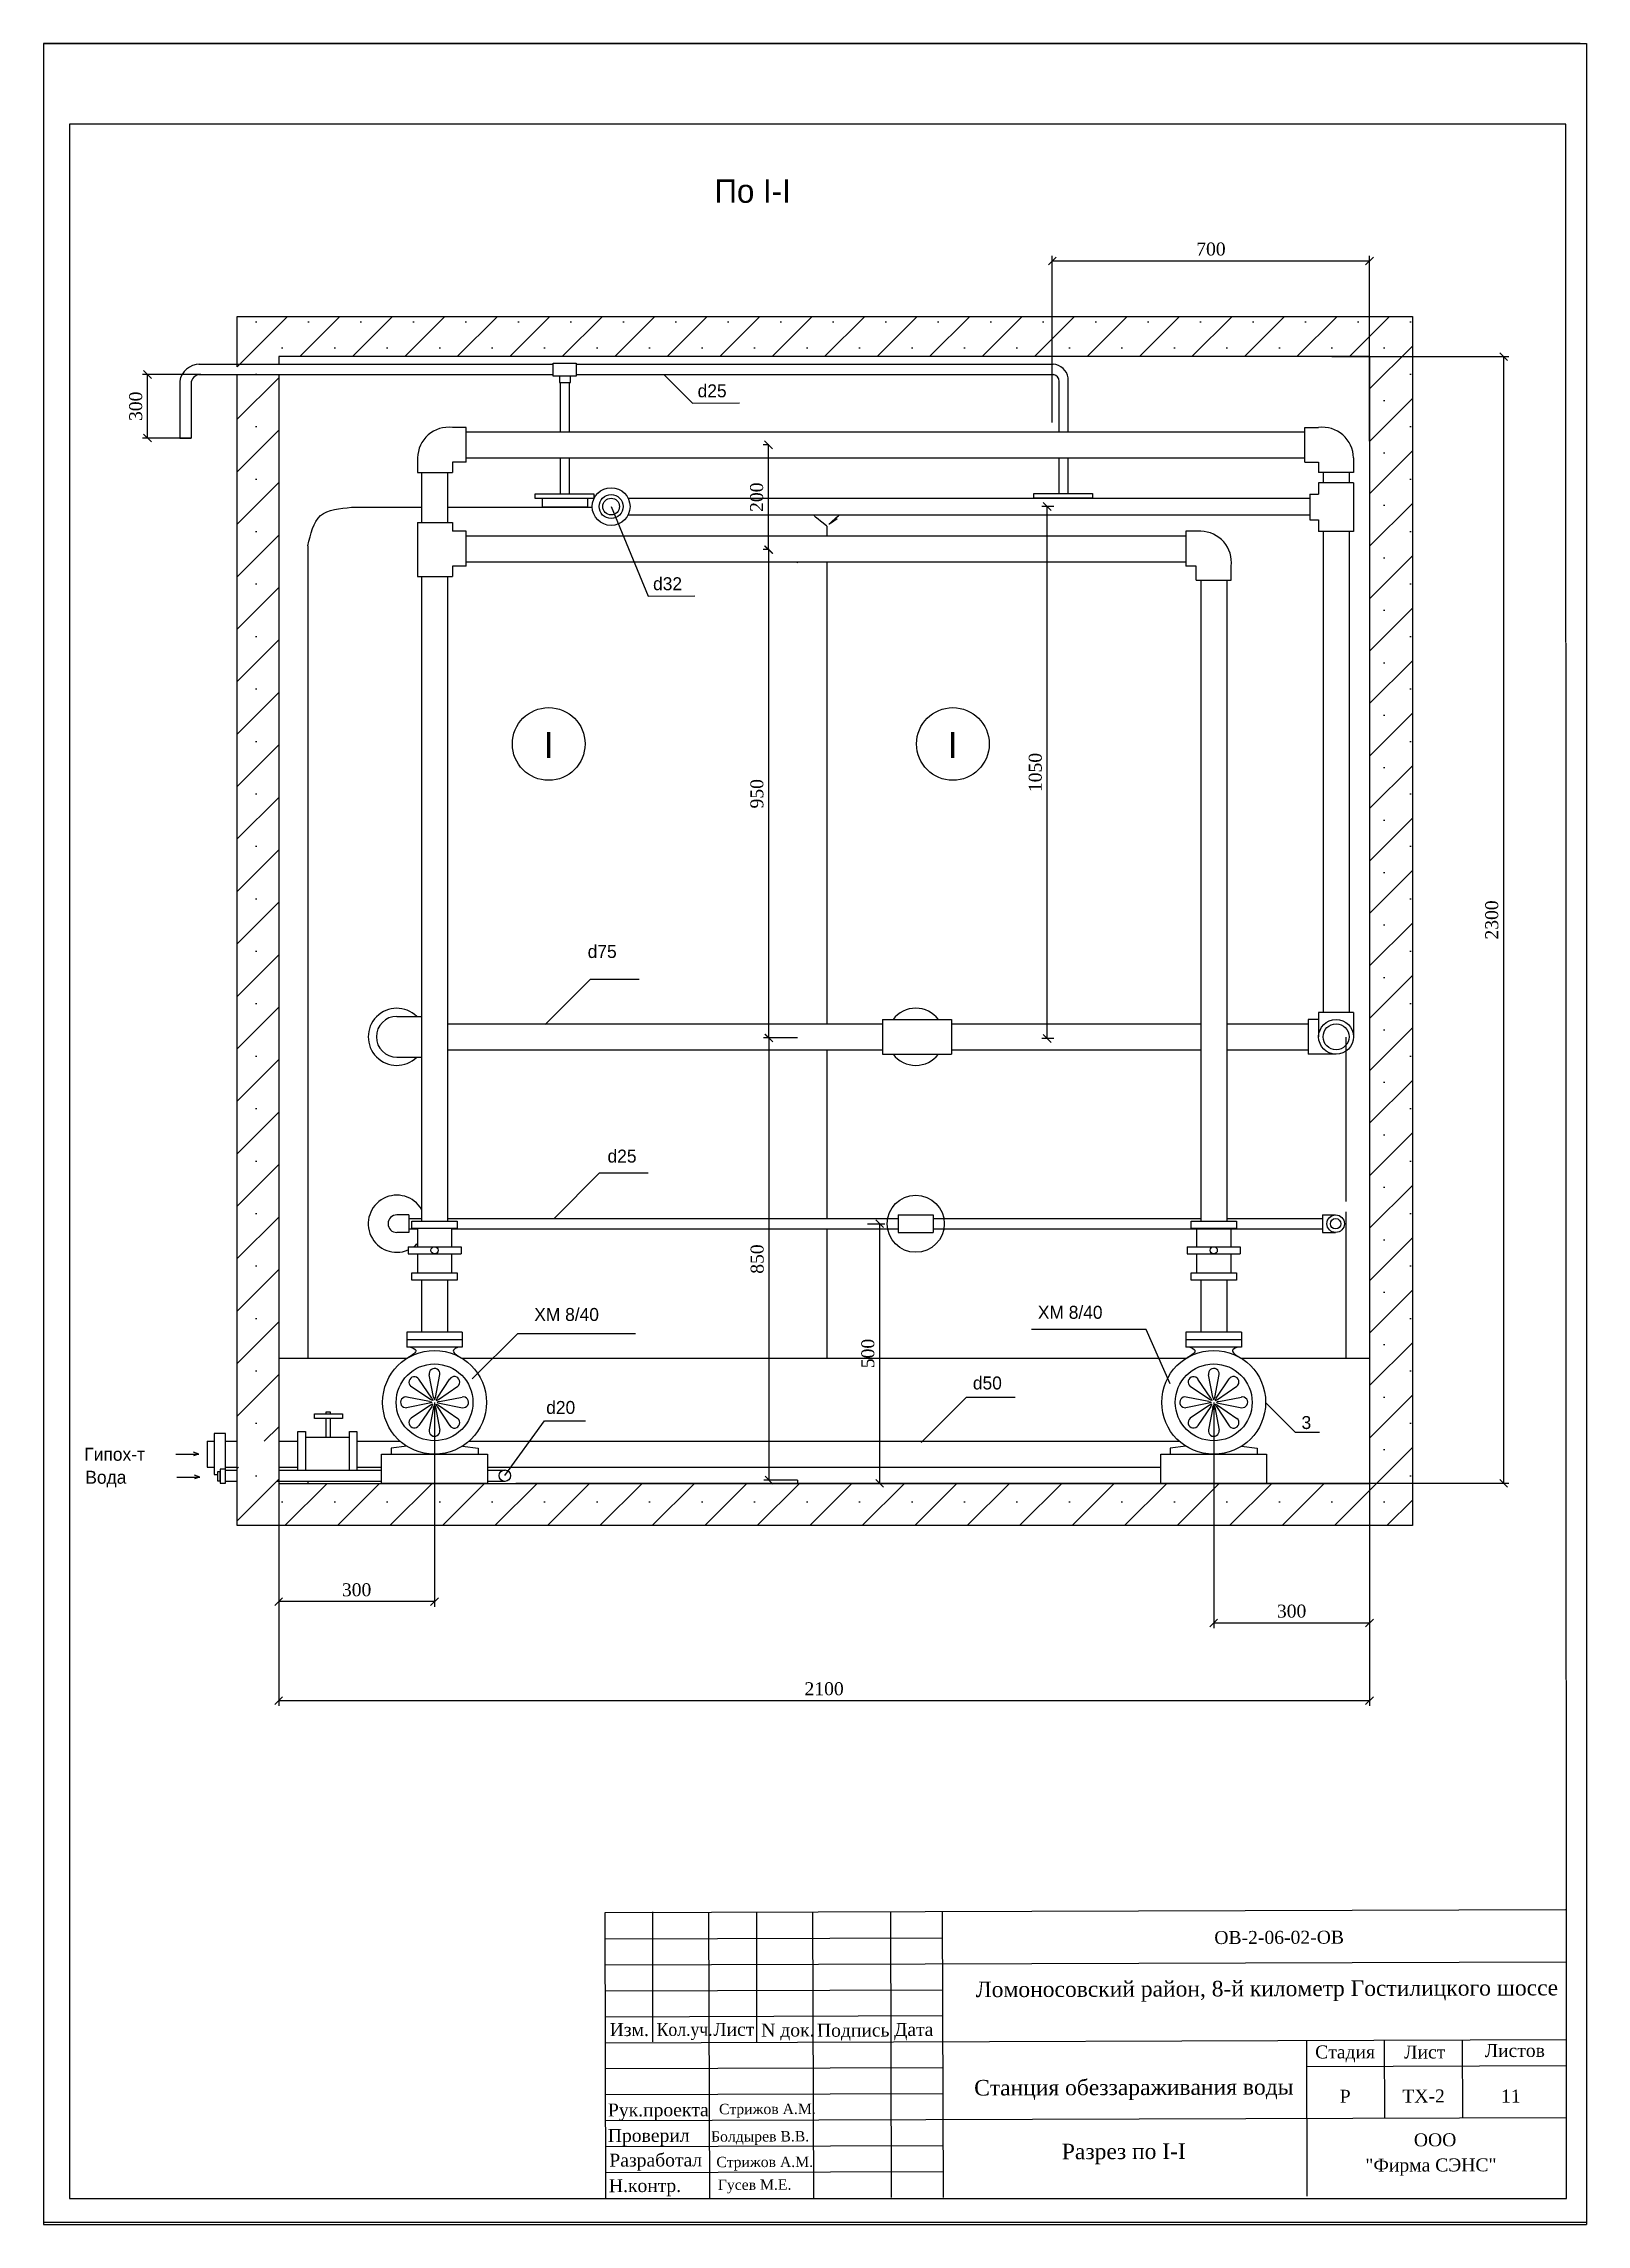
# Model space of a CAD drawing. Header units: millimetres. Extents: x 1511 to 31211, y -86247 to -44247.
import ezdxf

# ---------------------------------------------------------------- set-up
doc = ezdxf.new("R2010")
doc.units = ezdxf.units.MM
doc.layers.add('опорудование', color=7, linetype='Continuous')
doc.styles.add('CН', font='')
doc.styles.add('СН с наклоном', font='', dxfattribs={"oblique": 15})
doc.styles.get('CН').set_extended_font_data('Times New Roman Cyr')
doc.styles.get('СН с наклоном').set_extended_font_data('Times New Roman Cyr')
doc.dimstyles.new('ISO-25', dxfattribs={"dimtxt": 2.5, "dimasz": 2.5, "dimexe": 1.25, "dimexo": 0.625, "dimtad": 1, "dimtxsty": 'Standard', "dimcen": 2.5, "dimadec": 0, "dimazin": 0, "dimtfac": 1, "dimtmove": 0, "dimatfit": 3, "dimfxl": 0, "dimarcsym": 0})
doc.dimstyles.new('СИС', dxfattribs={"dimscale": 0, "dimtxt": 100, "dimasz": 150, "dimexe": 100, "dimexo": 0.625, "dimgap": 100, "dimtad": 1, "dimdsep": 46, "dimtxsty": 'CН', "dimblk": 'OBLIQUE', "dimcen": 2.5, "dimclrd": 3, "dimclre": 3, "dimclrt": 7, "dimadec": 0, "dimazin": 0, "dimtm": 1e-09, "dimtfac": 1, "dimtmove": 0, "dimatfit": 3, "dimldrblk": 'NONE', "dimfxl": 0, "dimtolj": 1, "dimtzin": 0, "dimarcsym": 0})

# ---------------------------------------------------------------- blocks, each defined once
blk = doc.blocks.new('_Oblique')
at = {"color": 0, "lineweight": -2}
blk.add_line((-0.5, -0.5), (0.5, 0.5), dxfattribs=at)
blk = doc.blocks.new('*D3')
at = {"color": 3, "lineweight": -2}
for p, q in [((16026, -63397), (15375, -63397)), ((15475, -71914), (15475, -63397)), ((16026, -71914), (15375, -71914))]:
    blk.add_line(p, q, dxfattribs=at)
at = {"layer": 'Defpoints', "color": 0}
for p in [(15475, -63397), (16026, -63397), (16026, -71914)]:
    blk.add_point(p, dxfattribs=at)
at = {"color": 3, "lineweight": -2, "xscale": 150, "yscale": 150, "zscale": 150}
for p, rotation in [((15475, -63397), 90), ((15475, -71914), 270)]:
    blk.add_blockref('_Oblique', p, dxfattribs=dict(at, rotation=rotation))
at = {"color": 7, "insert": (15248, -67656), "char_height": 250, "attachment_point": 5, "rotation": 90, "style": 'CН'}
blk.add_mtext('\\A1;{\\fTimes New Roman|b0|i0|c204|p18;850}', dxfattribs=at)
blk = doc.blocks.new('_None')
blk = doc.blocks.new('*D4')
at = {"color": 3, "lineweight": -2}
for p, q in [((17369, -66975), (17706, -66975)), ((17606, -71975), (17606, -66975)), ((17369, -71975), (17706, -71975))]:
    blk.add_line(p, q, dxfattribs=at)
at = {"layer": 'Defpoints', "color": 0}
for p in [(17369, -66975), (17606, -66975), (17369, -71975)]:
    blk.add_point(p, dxfattribs=at)
at = {"color": 3, "lineweight": -2, "xscale": 150, "yscale": 150, "zscale": 150}
for p, rotation in [((17606, -66975), 90), ((17606, -71975), 270)]:
    blk.add_blockref('_Oblique', p, dxfattribs=dict(at, rotation=rotation))
at = {"color": 7, "insert": (17379, -69475), "char_height": 250, "attachment_point": 5, "rotation": 90, "style": 'CН'}
blk.add_mtext('\\A1;{\\fTimes New Roman|b0|i0|c204|p18;500}', dxfattribs=at)
blk = doc.blocks.new('*D5')
at = {"color": 3, "lineweight": -2}
for p, q in [((24036, -70416), (24036, -74765)), ((27036, -70416), (27036, -74765)), ((24036, -74665), (27036, -74665))]:
    blk.add_line(p, q, dxfattribs=at)
at = {"layer": 'Defpoints', "color": 0}
for p in [(24036, -70415), (27036, -70415), (27036, -74665)]:
    blk.add_point(p, dxfattribs=at)
at = {"color": 3, "lineweight": -2, "xscale": 150, "yscale": 150, "zscale": 150, "rotation": 180}
blk.add_blockref('_Oblique', (24036, -74665), dxfattribs=at)
at = {"color": 3, "lineweight": -2, "xscale": 150, "yscale": 150, "zscale": 150}
blk.add_blockref('_Oblique', (27036, -74665), dxfattribs=at)
at = {"color": 7, "insert": (25536, -74438), "char_height": 250, "attachment_point": 5, "style": 'CН'}
blk.add_mtext('\\A1;{\\fTimes New Roman|b0|i0|c204|p18;300}', dxfattribs=at)
blk = doc.blocks.new('*D6')
at = {"color": 3, "lineweight": -2}
for p, q in [((6036, -70416), (6036, -74354)), ((9036, -70416), (9036, -74354)), ((9036, -74254), (6036, -74254))]:
    blk.add_line(p, q, dxfattribs=at)
at = {"layer": 'Defpoints', "color": 0}
for p in [(6036, -70415), (9036, -70415), (6036, -74254)]:
    blk.add_point(p, dxfattribs=at)
at = {"color": 3, "lineweight": -2, "xscale": 150, "yscale": 150, "zscale": 150, "rotation": 180}
blk.add_blockref('_Oblique', (6036, -74254), dxfattribs=at)
at = {"color": 3, "lineweight": -2, "xscale": 150, "yscale": 150, "zscale": 150}
blk.add_blockref('_Oblique', (9036, -74254), dxfattribs=at)
at = {"color": 7, "insert": (7536, -74027), "char_height": 250, "attachment_point": 5, "style": 'CН'}
blk.add_mtext('\\A1;{\\fTimes New Roman|b0|i0|c204|p18;300}', dxfattribs=at)
blk = doc.blocks.new('*D7')
at = {"color": 3, "lineweight": -2}
for p, q in [((6036, -71898), (6036, -76260)), ((27036, -71976), (27036, -76260)), ((6036, -76160), (27036, -76160))]:
    blk.add_line(p, q, dxfattribs=at)
at = {"layer": 'Defpoints', "color": 0}
for p in [(6036, -71897), (27036, -71975), (27036, -76160)]:
    blk.add_point(p, dxfattribs=at)
at = {"color": 3, "lineweight": -2, "xscale": 150, "yscale": 150, "zscale": 150, "rotation": 180}
blk.add_blockref('_Oblique', (6036, -76160), dxfattribs=at)
at = {"color": 3, "lineweight": -2, "xscale": 150, "yscale": 150, "zscale": 150}
blk.add_blockref('_Oblique', (27036, -76160), dxfattribs=at)
at = {"color": 7, "insert": (16536, -75933), "char_height": 250, "attachment_point": 5, "style": 'CН'}
blk.add_mtext('\\A1;{\\fTimes New Roman|b0|i0|c204|p18;2100}', dxfattribs=at)
blk = doc.blocks.new('*D8')
at = {"color": 3, "lineweight": -2}
for p, q in [((15475, -53992), (15371, -53992)), ((15471, -63397), (15471, -53992)), ((15475, -63397), (15371, -63397))]:
    blk.add_line(p, q, dxfattribs=at)
at = {"layer": 'Defpoints', "color": 0}
for p in [(15471, -53992), (15475, -53992), (15475, -63397)]:
    blk.add_point(p, dxfattribs=at)
at = {"color": 3, "lineweight": -2, "xscale": 150, "yscale": 150, "zscale": 150}
for p, rotation in [((15471, -53992), 90), ((15471, -63397), 270)]:
    blk.add_blockref('_Oblique', p, dxfattribs=dict(at, rotation=rotation))
at = {"color": 7, "insert": (15243, -58695), "char_height": 250, "attachment_point": 5, "rotation": 90, "style": 'CН'}
blk.add_mtext('\\A1;{\\fTimes New Roman|b0|i0|c204|p18;950}', dxfattribs=at)
blk = doc.blocks.new('*D9')
at = {"color": 3, "lineweight": -2}
for p, q in [((15470, -51974), (15365, -51974)), ((15465, -53992), (15465, -51974)), ((15470, -53992), (15365, -53992))]:
    blk.add_line(p, q, dxfattribs=at)
at = {"layer": 'Defpoints', "color": 0}
for p in [(15465, -51974), (15471, -51974), (15471, -53992)]:
    blk.add_point(p, dxfattribs=at)
at = {"color": 3, "lineweight": -2, "xscale": 150, "yscale": 150, "zscale": 150}
for p, rotation in [((15465, -51974), 90), ((15465, -53992), 270)]:
    blk.add_blockref('_Oblique', p, dxfattribs=dict(at, rotation=rotation))
at = {"color": 7, "insert": (15238, -52983), "char_height": 250, "attachment_point": 5, "rotation": 90, "style": 'CН'}
blk.add_mtext('\\A1;{\\fTimes New Roman|b0|i0|c204|p18;200}', dxfattribs=at)
blk = doc.blocks.new('*D10')
at = {"color": 3, "lineweight": -2}
for p, q in [((20956, -53163), (20729, -53163)), ((20829, -63407), (20829, -53163)), ((20956, -63407), (20729, -63407))]:
    blk.add_line(p, q, dxfattribs=at)
at = {"layer": 'Defpoints', "color": 0}
for p in [(20829, -53163), (20957, -53163), (20957, -63407)]:
    blk.add_point(p, dxfattribs=at)
at = {"color": 3, "lineweight": -2, "xscale": 150, "yscale": 150, "zscale": 150}
for p, rotation in [((20829, -53163), 90), ((20829, -63407), 270)]:
    blk.add_blockref('_Oblique', p, dxfattribs=dict(at, rotation=rotation))
at = {"color": 7, "insert": (20602, -58285), "char_height": 250, "attachment_point": 5, "rotation": 90, "style": 'CН'}
blk.add_mtext('\\A1;{\\fTimes New Roman|b0|i0|c204|p18;1050}', dxfattribs=at)
blk = doc.blocks.new('*D11')
at = {"color": 3, "lineweight": -2}
for p, q in [((20929, -51546), (20929, -48332)), ((20929, -48432), (27036, -48432)), ((27036, -51907), (27036, -48332))]:
    blk.add_line(p, q, dxfattribs=at)
at = {"layer": 'Defpoints', "color": 0}
for p in [(27036, -48432), (20929, -51547), (27036, -51908)]:
    blk.add_point(p, dxfattribs=at)
at = {"color": 3, "lineweight": -2, "xscale": 150, "yscale": 150, "zscale": 150, "rotation": 180}
blk.add_blockref('_Oblique', (20929, -48432), dxfattribs=at)
at = {"color": 3, "lineweight": -2, "xscale": 150, "yscale": 150, "zscale": 150}
blk.add_blockref('_Oblique', (27036, -48432), dxfattribs=at)
at = {"color": 7, "insert": (23983, -48205), "char_height": 250, "attachment_point": 5, "style": 'CН'}
blk.add_mtext('\\A1;{\\fTimes New Roman|b0|i0|c204|p18;700}', dxfattribs=at)
blk = doc.blocks.new('*D12')
at = {"color": 3, "lineweight": -2}
for p, q in [((4536, -50620), (3411, -50620)), ((3511, -51844), (3511, -50620)), ((4352, -51844), (3411, -51844))]:
    blk.add_line(p, q, dxfattribs=at)
at = {"layer": 'Defpoints', "color": 0}
for p in [(3511, -50620), (4536, -50620), (4353, -51844)]:
    blk.add_point(p, dxfattribs=at)
at = {"color": 3, "lineweight": -2, "xscale": 150, "yscale": 150, "zscale": 150}
for p, rotation in [((3511, -50620), 90), ((3511, -51844), 270)]:
    blk.add_blockref('_Oblique', p, dxfattribs=dict(at, rotation=rotation))
at = {"color": 7, "insert": (3284, -51232), "char_height": 250, "attachment_point": 5, "rotation": 90, "style": 'CН'}
blk.add_mtext('\\A1;{\\fTimes New Roman|b0|i0|c204|p18;300}', dxfattribs=at)
blk = doc.blocks.new('*D13')
at = {"color": 3, "lineweight": -2}
for p, q in [((26310, -50275), (29717, -50275)), ((29617, -50275), (29617, -71975)), ((26310, -71975), (29717, -71975))]:
    blk.add_line(p, q, dxfattribs=at)
at = {"layer": 'Defpoints', "color": 0}
for p in [(26310, -50275), (26310, -71975), (29617, -71975)]:
    blk.add_point(p, dxfattribs=at)
at = {"color": 3, "lineweight": -2, "xscale": 150, "yscale": 150, "zscale": 150}
for p, rotation in [((29617, -50275), 90), ((29617, -71975), 270)]:
    blk.add_blockref('_Oblique', p, dxfattribs=dict(at, rotation=rotation))
at = {"color": 7, "insert": (29390, -61125), "char_height": 250, "attachment_point": 5, "rotation": 90, "style": 'CН'}
blk.add_mtext('\\A1;{\\fTimes New Roman|b0|i0|c204|p18;2300}', dxfattribs=at)

msp = doc.modelspace()

# ---------------------------------------------------------------- hatches: boundary and pattern name
h = msp.add_hatch()
h.set_pattern_fill('SACNCR', color=256, scale=300, style=0)
h.set_pattern_definition([(45, (3073.4, -75870.85), (-505.14, 505.14), []), (45, (3578.5, -75870.85), (-505.14, 505.14), [0, -714.375])])
h.paths.add_polyline_path([(6036.499, -54246.318), (6036.499, -50274.567), (27036.499, -50274.567), (27036.499, -71975.411), (16026.499, -71975.411), (6036.499, -71975.411), (6036.499, -71664.714), (5234.862, -71664.714), (5234.862, -72788.029), (27862.287, -72788.029), (27862.287, -49502.53), (5234.862, -49502.53), (5234.862, -71164.714), (6036.499, -71164.714)])

# ---------------------------------------------------------------- linework, layer by layer
for p, q in [((1510.514, -44247.317), (1510.514, -86247.317)), ((31090.66, -44247.317), (1510.514, -44247.317)), ((1510.514, -44247.317), (31210.514, -44247.317)), ((31210.514, -44247.317), (31210.514, -86247.317)), ((2010.514, -45795.843), (2010.514, -85747.317)), ((30817.918, -45795.843), (2010.514, -45795.843)), ((6036.499, -50274.567), (6036.499, -50422.407)), ((27036.499, -50274.567), (6036.499, -50274.567)), ((27036.499, -50274.567), (27036.499, -71975.411)), ((4130.884, -50742.702), (4130.884, -51843.711)), ((4352.58, -50757.603), (4352.58, -51843.711)), ((4491.018, -50622.869), (11321.401, -50622.869)), ((4498.215, -50424.019), (11321.401, -50422.407)), ((6036.499, -50622.869), (6036.499, -71164.714)), ((11458.684, -51725.411), (11458.684, -50774.854)), ((11632.946, -51725.411), (11632.946, -50774.854)), ((11760.271, -50422.407), (20943.612, -50422.407)), ((11760.271, -50622.869), (20950.547, -50622.869)), ((21063.211, -51725.411), (21063.211, -50754.38)), ((21237.473, -51725.411), (21237.473, -50683.92)), ((9648.077, -51639.628), (9380.361, -51639.628)), ((9648.077, -52310.795), (9648.077, -51639.628)), ((25788.673, -51639.628), (26056.39, -51639.628)), ((25788.673, -52310.795), (25788.673, -51639.628)), ((4130.884, -51843.711), (4352.58, -51843.711)), ((9648.077, -51725.411), (21809.909, -51725.411)), ((21809.909, -51725.411), (25788.673, -51725.411)), ((8709.194, -52225.411), (8709.194, -52510.115)), ((9380.361, -52310.795), (9380.361, -52510.115)), ((9648.077, -52310.795), (9380.361, -52310.795)), ((9648.077, -52225.411), (21874.398, -52225.411)), ((11458.684, -52916.826), (11458.684, -52225.411)), ((11632.946, -52916.826), (11632.946, -52225.411)), ((21063.211, -52911.455), (21063.211, -52225.411)), ((21237.473, -52911.455), (21237.473, -52225.411)), ((21809.909, -52225.411), (25788.673, -52225.411)), ((25788.673, -52310.795), (26056.39, -52310.795)), ((26056.39, -52310.795), (26056.39, -52510.115)), ((26727.557, -52225.411), (26727.557, -52510.115)), ((8709.194, -52510.115), (9380.361, -52510.115)), ((8786.499, -52510.115), (8786.499, -53468.152)), ((9286.499, -52510.115), (9286.499, -53468.152)), ((26727.557, -52510.115), (26056.39, -52510.115)), ((26727.557, -52707.047), (26056.39, -52707.047)), ((26056.39, -52707.047), (26056.39, -52921.464)), ((26141.973, -52510.115), (26141.973, -52707.047)), ((26641.973, -52510.115), (26641.973, -52707.047)), ((26727.557, -52707.047), (26727.557, -53640.558)), ((7439.585, -53177.092), (8786.499, -53177.092)), ((9286.499, -53177.092), (12072.532, -53177.092)), ((12758.51, -53003.099), (25886.839, -53003.099)), ((12758.51, -53323.099), (25886.839, -53323.099)), ((23251.499, -53323.099), (23251.499, -53335.341)), ((25886.839, -52921.464), (25886.839, -53417.003)), ((25886.839, -52921.464), (26056.39, -52921.464)), ((8709.194, -53468.152), (9380.361, -53468.152)), ((8709.194, -53468.152), (8709.194, -54510.115)), ((9380.361, -53468.152), (9380.361, -53639.628)), ((9648.077, -53639.628), (9380.361, -53639.628)), ((9648.077, -54310.795), (9648.077, -53639.628)), ((9648.077, -53725.411), (23501.596, -53725.411)), ((16589.239, -53540.309), (16589.239, -53725.411)), ((23786.3, -53639.827), (23501.596, -53639.827)), ((23501.596, -53639.827), (23501.596, -54310.994)), ((25886.839, -53417.003), (26056.39, -53417.003)), ((26056.39, -53417.003), (26056.39, -53640.558)), ((26727.557, -53640.558), (26056.39, -53640.558)), ((26141.973, -53640.558), (26141.973, -62909.664)), ((26641.973, -53640.558), (26641.973, -62909.664)), ((6599.239, -53917.927), (6599.239, -69564.092)), ((6036.499, -54246.318), (6036.499, -71727.492)), ((8709.194, -54510.115), (9380.361, -54510.115)), ((8786.499, -54510.115), (8786.499, -64049.232)), ((9286.499, -54510.115), (9286.499, -63125.411)), ((9380.361, -54310.795), (9380.361, -54510.115)), ((9648.077, -54310.795), (9380.361, -54310.795)), ((9648.077, -54225.411), (23501.596, -54225.411)), ((16589.239, -54225.411), (16589.239, -63125.411)), ((23700.916, -54310.994), (23501.596, -54310.994)), ((23700.916, -54578.711), (23700.916, -54310.994)), ((23700.916, -54578.711), (24372.083, -54578.711)), ((23786.499, -54578.711), (23786.499, -66925.267)), ((24286.499, -54578.711), (24286.499, -66925.267)), ((24372.083, -54578.711), (24372.083, -54310.994)), ((8309.61, -62981.65), (8786.499, -62981.65)), ((26727.557, -62909.664), (26056.39, -62909.664)), ((26056.39, -62909.664), (26056.39, -63375.411)), ((26727.557, -62909.664), (26727.557, -63375.411)), ((9286.499, -63074.154), (9286.499, -66925.267)), ((9286.499, -63125.411), (17659.497, -63125.411)), ((17659.497, -63039.827), (17659.497, -63710.994)), ((17659.497, -63039.827), (18985.412, -63039.827)), ((18985.412, -63039.827), (18985.412, -63710.994)), ((18985.412, -63125.411), (23786.499, -63125.411)), ((24286.499, -63125.411), (25854.002, -63125.411)), ((25854.002, -63039.827), (25854.002, -63710.994)), ((26056.39, -63039.827), (25854.002, -63039.827)), ((26579.239, -63382.604), (26579.239, -66547.02)), ((8309.61, -63769.172), (8786.499, -63769.172)), ((8786.499, -63769.172), (8786.499, -66925.267)), ((9286.499, -63625.411), (17659.497, -63625.411)), ((16589.239, -63625.411), (16589.239, -66875.411)), ((17659.497, -63710.994), (18985.412, -63710.994)), ((18985.412, -63625.411), (23786.499, -63625.411)), ((24286.499, -63625.411), (25854.002, -63625.411)), ((26391.973, -63710.994), (25854.002, -63710.994)), ((26579.239, -66747.02), (26580.193, -69564.092)), ((8543.151, -66806.307), (8309.61, -66806.307)), ((8543.151, -67144.515), (8309.61, -67144.515)), ((8543.151, -66806.307), (8543.151, -67144.515)), ((8543.151, -66875.411), (8786.499, -66875.411)), ((8543.151, -67075.411), (8707.991, -67075.411)), ((8707.991, -67068.283), (8707.991, -67418.086)), ((9286.499, -66875.411), (17958.748, -66875.411)), ((9365.007, -67068.283), (9365.007, -67418.086)), ((9365.007, -67075.411), (17958.748, -67075.411)), ((16589.239, -67075.411), (16589.239, -69564.092)), ((17958.748, -66806.307), (17958.748, -67144.515)), ((17958.748, -66806.307), (18633.96, -66806.307)), ((17958.748, -67144.515), (18633.96, -67144.515)), ((18633.96, -66806.307), (18633.96, -67144.515)), ((18633.96, -66875.411), (23786.499, -66875.411)), ((18633.96, -67075.411), (26133.373, -67075.411)), ((23707.991, -67068.283), (23707.991, -67418.086)), ((24286.499, -66875.411), (26133.373, -66875.411)), ((24365.007, -67068.283), (24365.007, -67418.086)), ((26133.373, -66806.307), (26133.373, -67144.515)), ((26133.373, -66806.307), (26383.951, -66806.307)), ((26133.373, -67144.515), (26383.951, -67144.515)), ((8525.759, -67418.086), (9036.499, -67418.086)), ((8525.759, -67418.086), (8525.759, -67556.791)), ((8525.759, -67556.791), (9036.499, -67556.791)), ((8707.991, -67556.791), (8707.991, -67917.97)), ((9036.499, -67418.086), (9547.239, -67418.086)), ((9036.499, -67556.791), (9547.239, -67556.791)), ((9365.007, -67556.791), (9365.007, -67917.97)), ((9547.239, -67418.086), (9547.239, -67556.791)), ((23525.759, -67418.086), (24036.499, -67418.086)), ((23525.759, -67418.086), (23525.759, -67556.791)), ((23525.759, -67556.791), (24036.499, -67556.791)), ((23707.991, -67556.791), (23707.991, -67917.97)), ((24036.499, -67418.086), (24547.239, -67418.086)), ((24036.499, -67556.791), (24547.239, -67556.791)), ((24365.007, -67556.791), (24365.007, -67917.97)), ((24547.239, -67418.086), (24547.239, -67556.791)), ((8786.499, -68060.986), (8786.499, -69065.09)), ((9286.499, -68060.986), (9286.499, -69065.09)), ((23786.499, -68060.986), (23786.499, -69065.09)), ((24286.499, -68060.986), (24286.499, -69065.09)), ((9571.045, -69065.09), (8501.953, -69065.09)), ((8501.953, -69065.09), (8501.953, -69351.933)), ((9571.045, -69208.511), (8501.953, -69208.511)), ((9571.045, -69065.09), (9571.045, -69351.933)), ((24571.045, -69065.09), (23501.953, -69065.09)), ((23501.953, -69065.09), (23501.953, -69351.933)), ((24571.045, -69208.511), (23501.953, -69208.511)), ((24571.045, -69065.09), (24571.045, -69351.933)), ((9571.045, -69351.933), (8501.953, -69351.933)), ((24571.045, -69351.933), (23501.953, -69351.933)), ((8956.405, -70361.127), (8582.835, -70107.922)), ((8981.266, -70333.927), (8732.249, -69966.534)), ((9017.934, -70318.739), (8934.23, -69882.871)), ((9054.747, -70320.393), (9139.858, -69877.196)), ((9086.79, -70333.491), (9332.764, -69964.053)), ((9111.876, -70360.485), (9483.341, -70104.201)), ((23956.405, -70361.127), (23582.835, -70107.922)), ((23981.266, -70333.927), (23732.249, -69966.534)), ((24017.934, -70318.739), (23934.23, -69882.871)), ((24054.747, -70320.393), (24139.858, -69877.196)), ((24086.79, -70333.491), (24332.764, -69964.053)), ((24111.876, -70360.485), (24483.341, -70104.201)), ((8941.477, -70433.663), (8498.28, -70518.774)), ((8939.823, -70396.849), (8503.955, -70313.146)), ((8956.419, -70469.863), (8582.913, -70723.163)), ((8981.287, -70497.057), (8732.363, -70864.513)), ((9017.934, -70512.091), (8934.23, -70947.959)), ((9054.747, -70510.437), (9139.858, -70953.635)), ((9086.811, -70497.466), (9332.878, -70866.841)), ((9111.89, -70470.466), (9483.42, -70726.655)), ((9131.521, -70433.663), (9574.719, -70518.774)), ((9133.175, -70396.849), (9569.043, -70313.146)), ((23941.477, -70433.663), (23498.28, -70518.774)), ((23939.823, -70396.849), (23503.955, -70313.146)), ((23956.419, -70469.863), (23582.913, -70723.163)), ((23981.287, -70497.057), (23732.363, -70864.513)), ((24017.934, -70512.091), (23934.23, -70947.959)), ((24054.747, -70510.437), (24139.858, -70953.635)), ((24086.811, -70497.466), (24332.878, -70866.841)), ((24111.89, -70470.466), (24483.42, -70726.655)), ((24131.521, -70433.663), (24574.719, -70518.774)), ((24133.175, -70396.849), (24569.043, -70313.146)), ((4497.179, -71411.731), (4398.193, -71375.292)), ((4656.135, -71164.714), (4790.385, -71164.714)), ((4656.135, -71164.714), (4656.135, -71664.714)), ((5007.927, -71164.714), (5234.862, -71164.714)), ((6036.499, -71164.714), (6406.634, -71164.714)), ((6549.65, -71086.206), (7112.234, -71086.206)), ((7038.158, -71086.206), (7399.337, -71086.206)), ((7542.353, -71164.714), (7542.353, -71664.714)), ((7542.353, -71164.714), (8374.267, -71164.714)), ((8500.865, -71259.865), (8200.127, -71297.073)), ((8200.127, -71297.073), (8200.127, -71415.415)), ((9572.133, -71259.865), (9872.871, -71297.073)), ((9698.731, -71164.714), (23374.267, -71164.714)), ((9872.871, -71297.073), (9872.871, -71415.415)), ((23500.865, -71259.865), (23200.127, -71297.073)), ((23200.127, -71297.073), (23200.127, -71415.415)), ((24572.133, -71259.865), (24872.871, -71297.073)), ((24872.871, -71297.073), (24872.871, -71415.415)), ((4054.347, -71411.731), (4497.179, -71411.731)), ((4491.969, -71411.731), (4398.193, -71448.17)), ((4516.428, -71854.096), (4417.442, -71817.657)), ((4656.135, -71664.714), (4790.385, -71664.714)), ((5011.727, -71664.714), (5234.862, -71664.714)), ((5234.862, -71727.492), (5019.095, -71727.492)), ((6036.499, -71664.714), (6036.499, -71975.411)), ((6036.499, -71664.714), (6406.634, -71664.714)), ((8017.28, -71727.492), (6036.499, -71727.492)), ((7542.353, -71664.714), (8017.28, -71664.714)), ((10055.718, -71664.714), (23017.28, -71664.714)), ((10393.797, -71727.492), (10057.203, -71727.492)), ((4073.596, -71854.096), (4516.428, -71854.096)), ((4511.218, -71854.096), (4417.442, -71890.534)), ((5234.862, -71936.954), (5013.134, -71936.954)), ((8017.28, -71936.954), (5996.994, -71936.954)), ((6036.499, -71897.449), (6036.499, -71975.411)), ((6036.499, -71975.411), (16026.499, -71975.411)), ((6599.239, -71936.954), (6599.239, -71975.411)), ((10389.799, -71936.954), (10055.718, -71936.954)), ((16026.499, -71914.318), (16026.499, -71975.411)), ((16026.499, -71975.411), (27036.499, -71975.411)), ((2010.514, -85747.317), (30828.079, -85747.317)), ((1510.514, -86205.317), (31210.514, -86205.317)), ((1510.514, -86247.317), (31210.514, -86247.317))]:
    msp.add_line(p, q)
at = {"color": 1}
for p, q in [((6036.499, -69564.092), (8511.857, -69564.092)), ((6036.499, -69564.092), (6036.499, -71164.714)), ((9561.141, -69564.092), (23511.857, -69564.092)), ((24561.141, -69564.092), (27036.499, -69564.092)), ((27036.499, -69564.092), (27036.499, -71975.411)), ((23017.28, -71975.411), (10603.622, -71975.411)), ((27036.499, -71975.411), (25055.718, -71975.411))]:
    msp.add_line(p, q, dxfattribs=at)
for points in [[(5234.862, -50472.952), (5234.862, -49502.53), (27862.287, -49502.53), (27862.287, -72788.029), (5234.862, -72788.029), (5234.862, -50622.869)], [(6406.634, -71727.492), (6406.634, -70978.854), (6549.65, -70978.854), (6549.65, -71727.492)], [(6949.564, -70634.801), (6949.564, -70598.682), (7026.38, -70598.682), (7026.38, -70634.801)], [(7026.38, -70725.1), (7026.38, -71095.322), (6949.564, -71095.322), (6949.564, -70725.1)], [(7399.337, -71727.492), (7399.337, -70978.854), (7542.353, -70978.854), (7542.353, -71727.492)], [(5011.727, -71805.212), (5011.727, -71012.717), (4790.385, -71012.717), (4790.385, -71805.212), (4858.8, -71805.212)], [(8017.28, -71956.932), (8017.28, -71415.415), (10055.718, -71415.415), (10058.294, -71956.932)], [(10055.718, -71936.954), (10055.718, -71975.411), (8017.28, -71975.411), (8017.28, -71936.954)]]:
    msp.add_lwpolyline(points)
for points in [[(11321.401, -50398.465), (11760.271, -50398.465), (11760.271, -50650.609), (11321.401, -50650.609)], [(11442.09, -50774.854), (11650.554, -50774.854), (11650.554, -50650.609), (11442.09, -50650.609)], [(10973.041, -52917.141), (12104.629, -52917.141), (12104.629, -53009.44), (10973.041, -53009.44)], [(20573.131, -52911.455), (21704.72, -52911.455), (21704.72, -53003.754), (20573.131, -53003.754)], [(11107.453, -53169.792), (11985.012, -53169.792), (11985.012, -53008.269), (11107.453, -53008.269)], [(8600.639, -66925.267), (9472.359, -66925.267), (9472.359, -67068.283), (8600.639, -67068.283)], [(23600.639, -66925.267), (24472.359, -66925.267), (24472.359, -67068.283), (23600.639, -67068.283)], [(8600.639, -67917.97), (9472.359, -67917.97), (9472.359, -68060.986), (8600.639, -68060.986)], [(23600.639, -67917.97), (24472.359, -67917.97), (24472.359, -68060.986), (23600.639, -68060.986)], [(6728.152, -70634.801), (7265.866, -70634.801), (7265.866, -70725.1), (6728.152, -70725.1)], [(4908.625, -71754.295), (4858.369, -71754.295), (4858.369, -71927.258), (4908.625, -71927.258)], [(5013.511, -71704.081), (4907.415, -71704.081), (4907.415, -71971.893), (5013.511, -71971.893)], [(23017.28, -71415.415), (25055.718, -71415.415), (25055.718, -71975.411), (23017.28, -71975.411)]]:
    msp.add_lwpolyline(points, close=True)
for centre, radius in [((12435.721, -53163.099), 363.458), ((12435.721, -53163.099), 231.484), ((12435.721, -53163.099), 160), ((11233.908, -57735.587), 699.912), ((19014.104, -57735.587), 699.912), ((26391.973, -63375.411), 335.584), ((26391.973, -63375.411), 250), ((18299.61, -66975.411), 550), ((26383.951, -66975.411), 169.104), ((26383.951, -66975.411), 100), ((9036.499, -67487.439), 69.352), ((24036.499, -67487.439), 69.352), ((9036.499, -70415.415), 1000), ((9036.499, -70415.415), 739.594), ((24036.499, -70415.415), 1000), ((24036.499, -70415.415), 739.594), ((10389.799, -71827.15), 109.804)]:
    msp.add_circle(centre, radius)
for centre, radius, start, end in [((4511.368, -50810.465), 386.471, 89.350025, 170.7253815), ((4526.027, -50797.33), 177.939, 86.7188787, 167.8438492), ((20928.84, -50734.702), 312.108, 9.0439927, 87.2871643), ((20934.487, -50749.008), 127.157, 357.9366264, 82.9174181), ((9307.651, -52233.709), 598.514, 83.0221886, 179.2055599), ((26129.1, -52233.709), 598.514, 0.7944401, 96.9778114), ((23778.002, -54238.284), 598.514, 353.0221886, 89.2055599), ((8309.61, -63375.411), 550, 45.7193844, 314.2806156), ((8309.61, -63375.411), 393.761, 90, 270), ((18299.61, -63375.411), 550, 37.600482, 142.399518), ((18299.61, -63375.411), 550, 217.600482, 322.399518), ((8309.61, -66975.411), 550, 29.8800156, 293.1411946), ((8309.61, -66975.411), 169.104, 90, 270), ((8309.61, -66975.411), 550, 306.4028755, 316.4130889), ((8647.447, -70026.561), 103.896, 32.9660309, 231.5453861), ((9036.639, -69865.352), 103.896, 353.4546139, 192.0339691), ((9418.058, -70023.377), 103.896, 308.9280924, 147.5074476), ((23647.447, -70026.561), 103.896, 32.9660309, 231.5453861), ((24036.639, -69865.352), 103.896, 353.4546139, 192.0339691), ((24418.058, -70023.377), 103.896, 308.9280924, 147.5074476), ((8486.436, -70415.555), 103.896, 77.9660309, 276.5453861), ((9586.562, -70415.555), 103.896, 263.4546139, 102.0339691), ((23486.436, -70415.555), 103.896, 77.9660309, 276.5453861), ((24586.562, -70415.555), 103.896, 263.4546139, 102.0339691), ((8647.546, -70804.508), 103.896, 128.4691705, 327.0485257), ((9036.639, -70965.478), 103.896, 167.9660309, 6.5453861), ((9418.158, -70807.496), 103.896, 212.507109, 51.0864642), ((23647.546, -70804.508), 103.896, 128.4691705, 327.0485257), ((24036.639, -70965.478), 103.896, 167.9660309, 6.5453861), ((24418.158, -70807.496), 103.896, 212.507109, 51.0864642)]:
    msp.add_arc(centre, radius, start, end)
for points in [[(6599.239, -53917.927), (6843.824, -53337.693), (7439.585, -53177.092)], [(8575.481, -69351.933), (8674.3, -69411.739), (8524.147, -69556.639)], [(9497.518, -69351.933), (9398.698, -69411.739), (9548.851, -69556.639)], [(23575.481, -69351.933), (23674.3, -69411.739), (23524.147, -69556.639)], [(24497.518, -69351.933), (24398.698, -69411.739), (24548.851, -69556.639)], [(8939.823, -70396.849), (8985.266, -70415.415), (8941.477, -70433.663)], [(8981.266, -70333.927), (9000.272, -70379.188), (8956.405, -70361.127)], [(8981.287, -70497.057), (9000.281, -70451.791), (8956.419, -70469.863)], [(9017.934, -70318.739), (9036.499, -70364.182), (9054.747, -70320.393)], [(9017.934, -70512.091), (9036.499, -70466.648), (9054.747, -70510.437)], [(9086.79, -70333.491), (9068.159, -70378.908), (9111.876, -70360.485)], [(9086.811, -70497.466), (9068.169, -70452.054), (9111.89, -70470.466)], [(9133.175, -70396.849), (9087.732, -70415.415), (9131.521, -70433.663)], [(23939.823, -70396.849), (23985.266, -70415.415), (23941.477, -70433.663)], [(23981.266, -70333.927), (24000.272, -70379.188), (23956.405, -70361.127)], [(23981.287, -70497.057), (24000.281, -70451.791), (23956.419, -70469.863)], [(24017.934, -70318.739), (24036.499, -70364.182), (24054.747, -70320.393)], [(24017.934, -70512.091), (24036.499, -70466.648), (24054.747, -70510.437)], [(24086.79, -70333.491), (24068.159, -70378.908), (24111.876, -70360.485)], [(24086.811, -70497.466), (24068.169, -70452.054), (24111.89, -70470.466)], [(24133.175, -70396.849), (24087.732, -70415.415), (24131.521, -70433.663)]]:
    msp.add_spline(points, degree=3)
for points, knots in [([(16589.239, -53540.309), (16376.29, -53376.291), (16357.047, -53351.262), (16335.954, -53327.894), (16331.486, -53323.099)], [55.055892271, 55.055892271, 55.055892271, 55.055892271, 62.967730931, 65.047323171, 65.047323171, 65.047323171, 65.047323171]), ([(16787.963, -53397.02), (16589.239, -53540.309), (16687.921, -53442.97), (16778.63, -53365.246), (16832.479, -53323.099)], [55.055892271, 55.055892271, 55.055892271, 55.055892271, 62.967730931, 75.936610697, 75.936610697, 75.936610697, 75.936610697])]:
    msp.add_open_spline(points, degree=3, knots=knots)
for points in [[(16026.499, -54246.318), (16024.653, -54239.348), (16022.808, -54232.378), (16020.96, -54225.411)], [(16026.499, -54246.318), (16028.345, -54239.348), (16030.19, -54232.378), (16032.039, -54225.411)]]:
    msp.add_open_spline(points, degree=3)
at = {"layer": 'опорудование', "color": 7, "ltscale": 80}
msp.add_line((30828.079, -85747.317), (30817.918, -45795.843), dxfattribs=at)
at = {"layer": 'опорудование'}
for p, q in [((30811.698, -80189.54), (12311.79, -80247.794)), ((12311.79, -80247.794), (12329.108, -85747.766)), ((13232.549, -80229.573), (13232.549, -82729.573)), ((14311.78, -80241.496), (14329.098, -85741.469)), ((15232.549, -80229.573), (15232.549, -82729.573)), ((16311.77, -80235.198), (16329.088, -85735.171)), ((17811.762, -80230.475), (17829.081, -85730.448)), ((18811.757, -80227.326), (18829.076, -85727.299)), ((12313.364, -80747.791), (18813.332, -80727.324)), ((12314.938, -81247.789), (30814.847, -81189.535)), ((12316.513, -81747.786), (18816.481, -81727.319)), ((12318.087, -82247.784), (18818.055, -82227.316)), ((12319.662, -82747.781), (30819.57, -82689.527)), ((25819.595, -82705.272), (25829.041, -85705.257)), ((27319.587, -82700.548), (27324.311, -84200.541)), ((28819.58, -82695.825), (28824.303, -84195.818)), ((12321.236, -83247.779), (18821.204, -83227.311)), ((25821.169, -83205.269), (30821.144, -83189.525)), ((12322.811, -83747.776), (18822.778, -83727.309)), ((12324.385, -84247.774), (30824.293, -84189.52)), ((12325.959, -84747.771), (18825.927, -84727.304)), ((12327.534, -85247.769), (18827.502, -85227.301))]:
    msp.add_line(p, q, dxfattribs=at)

# ---------------------------------------------------------------- texts
for s, height, p in [('По I-I', 450, (14425.667, -47312.84)), ('d25', 250, (14101.208, -51059.357)), ('d32', 250, (13243.214, -54774.294)), ('I', 500, (11139.937, -58008.23)), ('I', 500, (18920.133, -58008.23)), ('d75', 250, (11984.365, -61857.562)), ('d25', 250, (12366.69, -65797.699)), ('ХМ 8/40', 250, (10956.248, -68847.779)), ('ХМ 8/40', 250, (20650.86, -68806.374)), ('d50', 250, (19399.993, -70167.425)), ('d20', 250, (11186.457, -70638.904)), ('3', 250, (25727.269, -70929.124)), ('Гипох-т', 250, (2294.207, -71540.433)), ('Вода', 250, (2313.456, -71982.797))]:
    msp.add_text(s, height=height).set_placement(p)
for s, height, style, p in [('ОВ-2-06-02-ОВ', 250, 'CН', (24048.148, -80848.191)), ('Ломоносовский район, 8-й километр Гостилицкого шоссе', 300, 'СН с наклоном', (19455.48, -81871.73)), ('Изм.', 250, 'CН', (12407.84, -82621.552)), ('Лист', 250, 'CН', (14402.578, -82617.591)), ('N док.', 250, 'CН', (15325.361, -82631.037)), ('Подпись', 250, 'CН', (16398.476, -82634.643)), ('Дата', 250, 'CН', (17881.71, -82619.898)), ('Стадия', 250, 'CН', (25989.573, -83051.875)), ('Лист', 250, 'CН', (27703.91, -83054.056)), ('Листов', 250, 'CН', (29254.915, -83025.491)), ('Cтанция обеззараживания воды', 300, 'CН', (19424.684, -83766.186)), ('Рук.проекта', 250, 'CН', (12374.7, -84169.569)), ('Стрижов А.М.', 200, 'CН', (14513.042, -84126.388)), ('Р', 250, 'CН', (26462.942, -83905.226)), ('ТХ-2', 250, 'CН', (27668.273, -83901.431)), ('11', 250, 'CН', (29568.04, -83901.431)), ('Проверил', 250, 'CН', (12371.975, -84661.538)), ('Болдырев В.В.', 200, 'CН', (14359.699, -84655.279)), ('Разрез по I-I', 300, 'CН', (21112.678, -84993.894)), ('ООО', 250, 'CН', (27889.626, -84744.596)), ('Разработал', 250, 'CН', (12400.82, -85135.192)), ('Стрижов А.М.', 200, 'CН', (14461.547, -85146.924)), ('"Фирма СЭНС"', 250, 'CН', (26957.116, -85232.627)), ('Н.контр.', 250, 'CН', (12393.252, -85627.181)), ('Гусев М.Е.', 200, 'CН', (14490.278, -85584.136))]:
    msp.add_text(s, height=height, rotation=0.1804161, dxfattribs=dict(at, style=style)).set_placement(p)
at = {"layer": 'опорудование', "style": 'CН', "width": 0.9}
msp.add_text('Кол.уч.', height=250, rotation=0.1804161, dxfattribs=at).set_placement((13312.346, -82618.704))

# ---------------------------------------------------------------- dimensions: what is measured, and where the dimension line sits
for base, p1, p2, text, picture, middle in [((27036.499, -48432.129), (20928.764, -51546.508), (27036.499, -51907.728), '{\\fTimes New Roman|b0|i0|c204|p18;700}', '*D11', (23982.632, -48204.606)), ((6036.499, -74254.473), (9036.499, -70415.415), (6036.499, -70415.415), '{\\fTimes New Roman|b0|i0|c204|p18;300}', '*D6', (7536.499, -74027.31)), ((27036.499, -74664.967), (24036.499, -70415.415), (27036.499, -70415.415), '{\\fTimes New Roman|b0|i0|c204|p18;300}', '*D5', (25536.499, -74437.804)), ((27036.499, -76160.12), (6036.499, -71897.449), (27036.499, -71975.411), '{\\fTimes New Roman|b0|i0|c204|p18;2100}', '*D7', (16536.499, -75932.957))]:
    dim = msp.add_linear_dim(base=base, p1=p1, p2=p2, text=text, dimstyle='СИС', override={"dimscale": 1, "dimtxt": 250})
    dim.commit()
    dim.dimension.update_dxf_attribs({"geometry": picture, "text_midpoint": middle})
for base, p1, p2, text, picture, middle in [((29617.176, -71975.411), (26309.789, -50274.567), (26309.789, -71975.411), '{\\fTimes New Roman|b0|i0|c204|p18;2300}', '*D13', (29390.013, -61124.989)), ((3510.793, -50619.683), (4352.58, -51843.711), (4536.211, -50619.683), '{\\fTimes New Roman|b0|i0|c204|p18;300}', '*D12', (3283.63, -51231.697)), ((15465.297, -51973.766), (15470.932, -53992.404), (15470.932, -51973.766), '{\\fTimes New Roman|b0|i0|c204|p18;200}', '*D9', (15238.134, -52983.085)), ((20829.471, -53163.216), (20957.006, -63406.529), (20957.006, -53163.216), '{\\fTimes New Roman|b0|i0|c204|p18;1050}', '*D10', (20602.308, -58284.872)), ((15470.932, -53992.404), (15475.256, -63397.376), (15475.256, -53992.404), '{\\fTimes New Roman|b0|i0|c204|p18;950}', '*D8', (15243.409, -58694.89)), ((15475.256, -63397.376), (16026.499, -71914.318), (16026.499, -63397.376), '{\\fTimes New Roman|b0|i0|c204|p18;850}', '*D3', (15248.093, -67655.847)), ((17606.2, -66975.493), (17368.646, -71975.411), (17368.646, -66975.493), '{\\fTimes New Roman|b0|i0|c204|p18;500}', '*D4', (17379.037, -69475.452))]:
    dim = msp.add_linear_dim(base=base, p1=p1, p2=p2, angle=90, text=text, dimstyle='СИС', override={"dimscale": 1, "dimtxt": 250})
    dim.commit()
    dim.dimension.update_dxf_attribs({"geometry": picture, "text_midpoint": middle})

# ---------------------------------------------------------------- leaders
for points in [[(13459.775, -50629.02), (14004.933, -51173.733), (14906.519, -51168.48)], [(12435.721, -53163.099), (13146.939, -54888.67), (14048.524, -54883.417)], [(25033.041, -70415.589), (25604.783, -70986.864), (26074.882, -70986.864)], [(10389.799, -71827.15), (11152.365, -70773.153), (11939.187, -70773.153)]]:
    msp.add_leader(points, dimstyle='СИС', override={"dimgap": 100, "dimtad": 0})
at = {"color": 3}
for points in [[(11164.21, -63138.515), (12038.406, -62265.034), (12972.892, -62265.034)], [(11339.343, -66871.629), (12213.539, -65998.147), (13148.025, -65998.147)], [(9763.147, -69963.113), (10637.343, -69089.632), (12903.023, -69089.632)], [(23200.502, -70062.025), (22733.48, -69012.087), (20527.712, -69012.087)], [(18403.036, -71188.041), (19277.232, -70314.56), (20211.718, -70314.56)]]:
    msp.add_leader(points, dimstyle='ISO-25', override={"dimgap": 0.625, "dimtad": 0}, dxfattribs=at)

doc.saveas('drawing.dxf')
